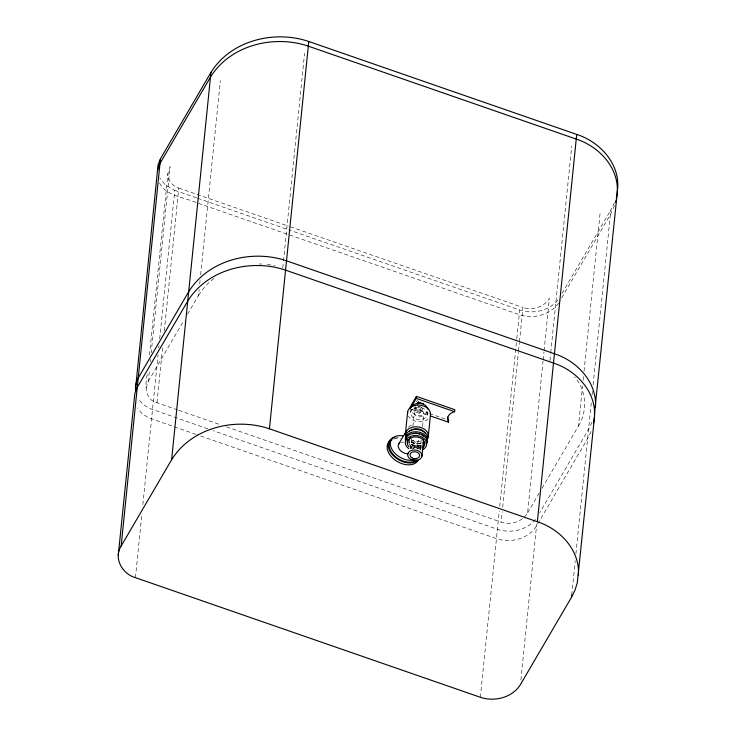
<?xml version="1.0" encoding="UTF-8"?>
<svg xmlns="http://www.w3.org/2000/svg" width="736" height="736" viewBox="0 0 736 736"><rect width="100%" height="100%" fill="white"/><g stroke="black" fill="none" stroke-linecap="round" stroke-linejoin="round"><path stroke-width="0.55" stroke-dasharray="3.68 2.76" d="M177.615 409.915L156.989 402.758C143.272 398.958 145.296 382.895 147.743 372.14M149.491 355.01L167.928 173.466L170.108 166.64L151.202 352.756M146.124 388.12L148.304 381.294L149.463 369.877M150.282 361.882L150.512 359.6M135.433 577.65L141.928 513.728M142.858 504.602L158.065 354.853M158.764 347.999L158.994 345.718M159.684 338.864L174.772 190.33L165.333 185.021L159.822 178.103M156.989 402.758L162.555 347.953M164.294 330.823L178.793 188.094C172.546 186.19 167.403 180.21 167.928 173.466M187.579 314.152L198.554 295.394L199.134 289.69M199.714 283.976L200.063 280.554M200.643 274.841L220.358 80.739M282.771 267.978L283.351 262.274M283.47 261.133L304.575 53.323M410.67 412.27L410.973 409.29M410.624 448.905L411.654 438.739M412.914 426.328L414.285 412.786M417.864 406.005L423.182 407.854L419.897 413.466L414.58 411.626L415.187 405.656M419.897 413.466L420.504 407.505L418.379 406.769M421.167 440.1L420.136 450.257A16.238 10.69 30.3 0 0 410.495 438.61M422.547 426.558L423.807 414.138A4.812 3.468 5.8 0 0 417.202 410.164A4.812 3.468 5.8 0 0 416.134 416.079A4.812 3.468 5.8 0 0 423.807 414.138M427.423 414.653A8.464 6.1 5.8 0 0 415.803 407.661A8.464 6.1 5.8 0 0 413.917 418.076A8.464 6.1 5.8 0 0 427.423 414.653L427.828 410.679A8.464 6.1 5.8 0 1 419.465 415.601A8.464 6.1 5.8 0 1 411.074 409.888M480.35 697.277L499.275 511.014M499.735 506.451L516.672 339.747M516.782 338.606L519.699 309.957L288.668 229.825M522.44 518.714C516.433 523.158 508.245 524.612 501.152 522.128L502.2 511.851M502.66 507.279L518.429 351.992M518.549 350.851L519.358 342.856M519.478 341.716L522.956 307.464L289.533 226.504M524.391 517.049L527.602 512.964L543.03 361.1M543.14 359.959L543.959 351.964M544.07 350.824L549.406 298.301C544.18 307.059 532.459 310.804 522.956 307.464M549.948 360.649L550.648 353.795M550.758 352.654L571.752 145.986M520.867 680.055L536.728 523.885M542.055 488.262L578.468 426.006L582.526 386.041M583.105 380.337L583.574 375.765M584.034 371.202L600.272 211.352M571.734 594.982L575.212 560.74M575.911 553.886L591.468 400.724M592.048 395.02L592.517 390.448M593.096 384.744L610.852 209.944L614.33 202.842M614.523 205.399L610.374 214.608L559.848 300.987M578.468 426.006C587.788 410.936 586.491 390.227 574.54 376.961M592.057 422.17L588.57 429.272L539.764 512.698M591.109 431.498L587.622 438.601L536.526 525.955C528.43 539.046 510.572 543.426 496.469 538.614L197.11 434.792M148.304 381.294L184.12 320.077M416.484 401.801L417.579 399.924M414.58 411.626L417.321 406.944M421.397 407.615L420.302 409.492L414.984 407.643M413.706 448.804L419.502 438.886M562.046 293.37L610.852 209.944M527.602 512.964L539.166 493.203M198.554 295.394L202.842 289.138L207.92 283.535L213.826 278.502M558.633 302.901C550.298 315.321 532.965 319.286 519.22 314.622L197.082 202.897M557.833 300.104C548.872 311.015 532.809 314.401 519.699 309.957M535.55 519.423C526.59 530.334 510.536 533.729 497.416 529.285L213.238 430.726M178.793 188.094L288.448 226.127M174.772 190.33L196.466 197.855M197.552 198.232L287.583 229.457M195.997 202.52C183.761 197.101 166.308 196.172 159.344 182.767M413.476 408.011L428.398 413.19M429.465 413.558L446.531 419.474M411.139 409.262L428.205 415.178M178.701 410.292L221.039 424.976M226.476 426.852L501.152 522.128M207.819 428.84L149.049 408.232L143.051 404.349L138.58 399.317M196.024 434.415L148.102 417.57L142.103 413.687L137.632 408.655M393.705 439.033A17.296 11.39 30.3 0 1 400.402 438.785M412.344 444.305A17.296 11.39 30.3 0 1 416.64 449.034M411.654 441.076A17.296 11.39 30.3 0 1 418.738 448.859M394.606 438.178A16.238 10.69 30.3 0 1 399.749 437.506M411.194 441.618A16.238 10.69 30.3 0 1 417.846 448.923M400.761 442.446A7.682 5.06 30.3 0 1 404.101 442.226M409.4 444.673A7.682 5.06 30.3 0 1 412.307 449.052M408.498 427.303A7.682 5.06 30.3 0 1 413.954 425.38M421.268 443.026A11.528 8.308 5.8 0 1 412.464 442.612M428.186 418.959A11.528 8.308 5.8 0 1 408.434 416.153M420.642 445.298A7.213 5.198 5.8 0 1 410.559 443.863M420.228 441.177A8.823 6.357 5.8 0 1 411.498 439.926M419.998 443.504A8.823 6.357 5.8 0 1 411.268 442.262M420.872 445.078A11.114 8.013 5.8 0 1 409.878 443.514M423.145 446.485A11.114 8.013 5.8 0 1 410.43 446.283M421.746 445.105A8.823 6.357 5.8 0 1 409.4 443.339M421.627 446.264A8.823 6.357 5.8 0 1 409.28 444.507M420.366 448.307A10.727 7.728 5.8 0 1 410.522 447.221M421.388 448.601A8.823 6.357 5.8 0 1 419.4 449.337M412.666 449.024A8.823 6.357 5.8 0 1 410.67 448.095M259.339 263.985A53.47 38.53 5.8 0 1 261.602 264.031M267.288 264.463A53.47 38.53 5.8 0 1 275.006 265.77"/><path stroke-width="1.1" d="M118.257 555.229L134.835 393.429L137.255 387.366L187.744 301.07C207.506 269.091 251.123 258.4 285.559 270.149L553.49 363.078C576.196 370.41 596.261 391.57 594.522 416.622L577.3 582.792L574.991 590.162L571.504 597.264L520.407 684.618C512.311 697.71 494.454 702.089 480.35 697.277L135.433 577.65C122.397 574.154 113.289 558.192 121.146 546.029L171.626 459.733C191.388 427.754 235.005 417.064 269.44 428.812L537.372 521.741C560.078 529.064 580.143 550.234 578.404 575.285M135.378 390.384L157.587 169.436L160.016 163.374L210.496 77.078C230.258 45.098 273.875 34.408 308.31 46.156L576.242 139.086C598.948 146.418 619.013 167.578 617.274 192.63L594.366 414.8M121.146 546.029L160.485 158.709L210.965 72.404C230.727 40.434 274.353 29.744 308.78 41.492L576.72 134.421C600.751 141.974 621.948 165.876 617.118 192.252M171.626 459.733L210.965 72.404M269.44 428.812L308.78 41.492M405.444 433.495L407.643 411.838M410.072 408.894L410.274 406.907L416.429 396.382L454.82 409.704L454.618 411.691A11.39 8.206 5.8 0 0 448.463 422.206L430.33 415.923M410.633 407.937L416.226 398.369L416.429 396.382M418.066 404.018L418.269 402.031L423.586 403.871M421.94 456.237A7.213 5.198 5.8 0 0 412.04 450.276A7.213 5.198 5.8 0 0 410.44 459.144A7.213 5.198 5.8 0 0 421.94 456.237L423.393 441.977M428.251 436.752L430.45 415.086A11.528 8.308 5.8 0 0 419.023 405.131A11.528 8.308 5.8 0 0 407.643 414.009M448.463 422.206L448.666 420.219A11.39 8.206 5.8 0 1 447.764 417.008M537.372 521.741L576.72 134.421M571.504 597.264L571.734 594.982M135.323 387.237L136.749 381.009L138.202 378.037L188.692 291.732C208.454 259.762 252.071 249.062 286.506 260.82L554.438 353.749C577.144 361.072 597.209 382.242 595.47 407.293M616.326 199.07L617.274 192.63M593.575 423.062L594.522 416.622M615.508 202.244L616.17 200.137M160.485 158.709L158.056 164.763L157.651 171.056M417.174 403.898L418.269 402.031M398.636 444.148L406.18 431.268M416.226 398.369L454.618 411.691M418.122 460.294A17.296 11.39 30.3 0 1 395.664 460.46A17.296 11.39 30.3 0 1 390.043 440.827M417.275 460.708A17.296 11.39 30.3 0 1 393.355 455.75A17.296 11.39 30.3 0 1 393.972 437.414M416.475 460.037A16.238 10.69 30.3 0 1 395.545 456.78A16.238 10.69 30.3 0 1 391.938 439.622M414.911 459.614A16.238 10.69 30.3 0 1 391.672 448.868A16.238 10.69 30.3 0 1 402.758 435.832M408.278 453.781A7.682 5.06 30.3 0 1 399.841 449.88A7.682 5.06 30.3 0 1 399.501 443.136M405.444 435.675A11.528 8.308 5.8 0 1 418.324 426.935A11.528 8.308 5.8 0 1 427.478 438.812M422.896 439.272A7.213 5.198 5.8 0 1 422.906 443.265M409.612 442.64A7.213 5.198 5.8 0 1 410.541 437.515M411.645 406.778A8.464 6.1 5.8 0 1 420.541 403.475A8.464 6.1 5.8 0 1 427.828 409.078M409.851 430.91A8.823 6.357 5.8 0 1 424.976 433.072M405.619 437.984A11.114 8.013 5.8 0 1 416.585 429.428A11.114 8.013 5.8 0 1 427.607 439.024M405.38 440.321A11.114 8.013 5.8 0 1 417.8 431.894A11.114 8.013 5.8 0 1 426.632 443.348M412.988 433.743A8.823 6.357 5.8 0 1 419.722 434.056M421.719 434.985A8.823 6.357 5.8 0 1 423.347 436.236M424.985 442.198A8.823 6.357 5.8 0 1 423.246 445.17M408.13 443.017A8.823 6.357 5.8 0 1 407.523 439.714M405.646 441.471A10.727 7.728 5.8 0 1 416.236 433.21A10.727 7.728 5.8 0 1 426.871 442.465M408.802 448.666A10.727 7.728 5.8 0 1 408.544 437.377A10.727 7.728 5.8 0 1 424.102 438.601A10.727 7.728 5.8 0 1 422.547 449.742M409.041 446.844A8.823 6.357 5.8 0 1 410.053 438.306A8.823 6.357 5.8 0 1 421.949 438.868A8.823 6.357 5.8 0 1 423.016 447.497M411.893 457.838A4.812 3.468 5.8 0 0 419.566 455.897A4.812 3.468 5.8 0 0 412.96 451.922A4.812 3.468 5.8 0 0 411.893 457.838"/></g></svg>
